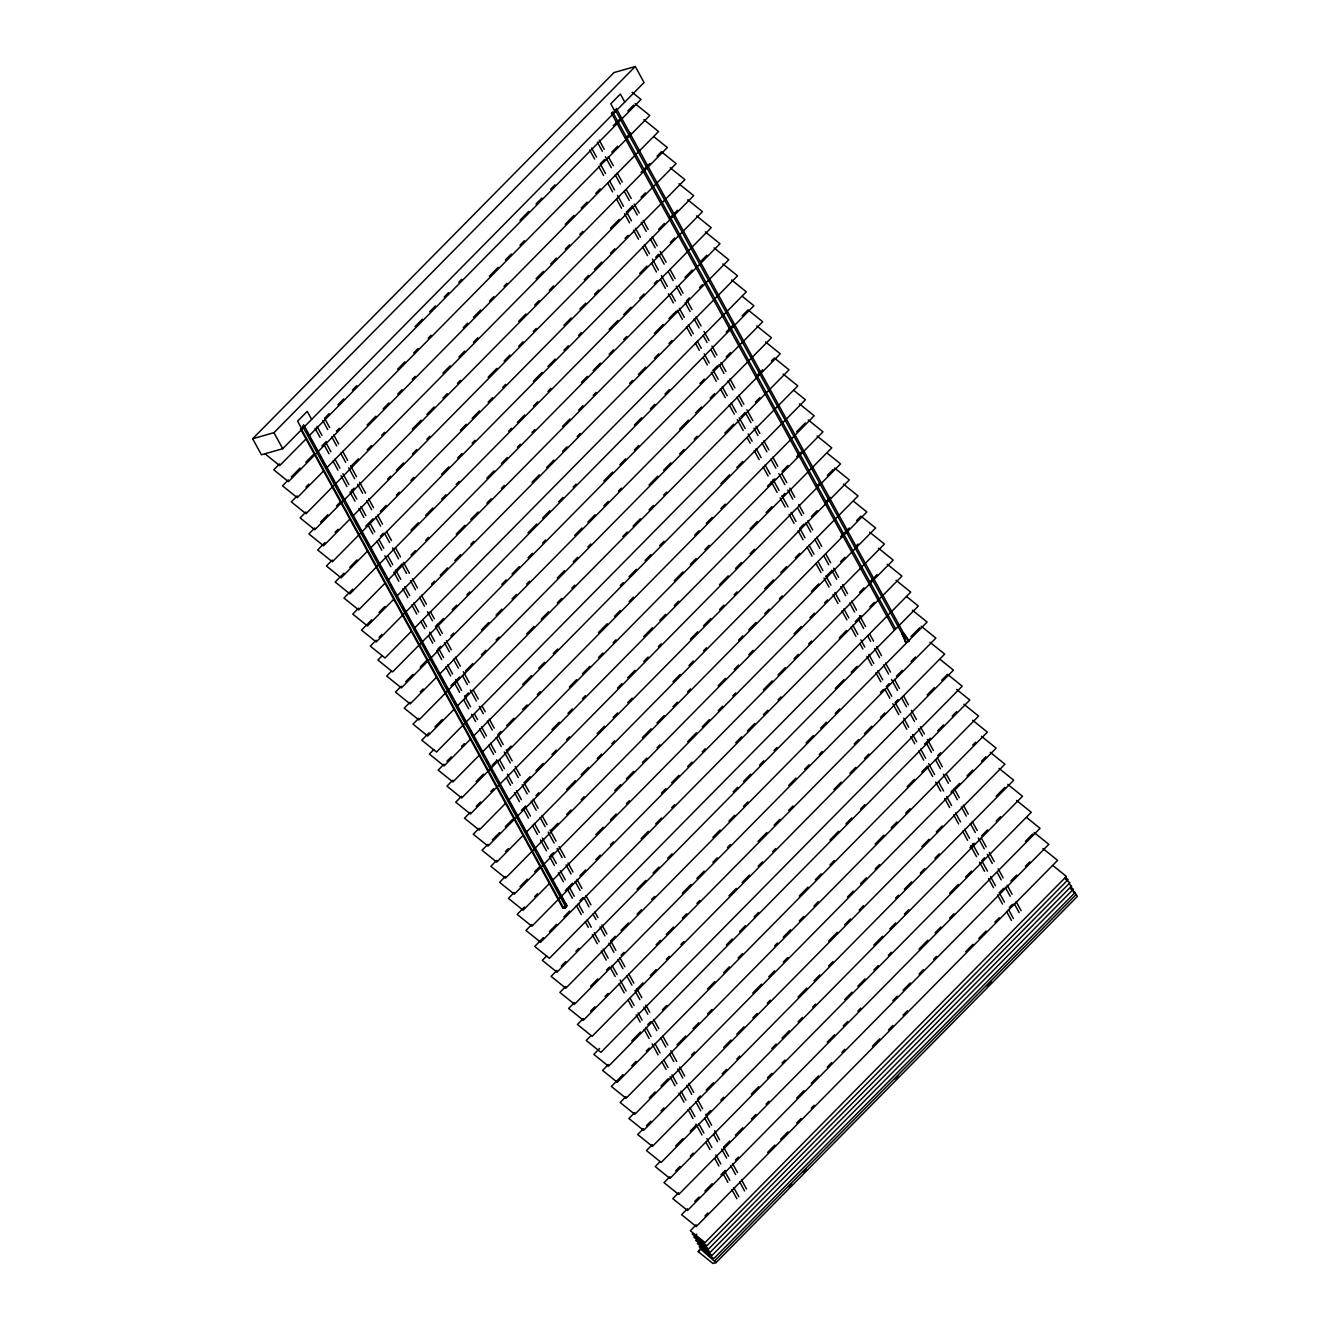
<?xml version="1.0" encoding="UTF-8"?>
<svg xmlns="http://www.w3.org/2000/svg" width="1330" height="1330" viewBox="0 0 1330 1330"><rect width="100%" height="100%" fill="white"/><g stroke="black" fill="none" stroke-linecap="round" stroke-linejoin="round"><path stroke-width="1.5" d="M300.347 428.676L562.657 907.808L565.35 907.758L566.946 905.713L303.639 424.769M698.25 1251.646L700.228 1248.754L716.022 1262.619L712.947 1263.5L698.25 1251.646L701.159 1248.687M563.272 907.193L562.657 907.808L565.35 907.758L566.946 905.713L562.025 898.249M252.65 438.75L613.978 72.585L635.274 66.5L644.053 82.526L282.725 448.709L261.428 454.777L252.65 438.75L273.947 432.666L635.274 66.5M279.583 463.904L273.764 469.806L288.46 481.66L649.771 115.494L635.075 103.624M324.753 418.119L329.125 413.697M337.87 404.835L343.689 398.934M352.433 390.072L356.806 385.634M415.076 326.582L422.375 319.2M429.656 311.819L435.475 305.917M444.22 297.056L448.592 292.617M458.784 282.293L461.71 279.333M519.98 220.281L528.725 211.42M536.007 204.039L541.842 198.12M550.57 189.276L554.942 184.837M613.23 125.785L620.512 118.403M627.793 111.022L633.629 105.103M305.9 439.05L279.682 465.633L264.986 453.763M308.826 436.09L640.994 99.451L632.182 92.335M288.361 479.931L282.542 485.832L297.238 497.686L323.456 471.119M291.287 476.971L300.015 468.11M305.85 462.208L313.132 454.827M321.877 445.966L326.249 441.543M336.44 431.203L339.366 428.243M397.637 369.191L404.919 361.81M413.663 352.949L418.036 348.526M428.227 338.186L431.136 335.226M489.423 276.175L498.168 267.313M505.45 259.932L511.269 254.03M520.013 245.169L524.386 240.73M600.146 163.956L604.518 159.534M611.8 152.152L617.635 146.233M626.38 137.389L630.736 132.95M297.139 495.957L291.32 501.859L306.016 513.729L667.327 147.547L654.094 136.874M305.883 487.096L308.793 484.153M367.08 425.085L375.808 416.224M383.107 408.842L388.925 402.94M397.67 394.079L402.042 389.657M412.234 379.316L415.16 376.357M463.239 327.646L467.595 323.207M473.43 317.305L480.712 309.923M489.457 301.062L493.829 296.64M504.02 286.299L506.946 283.34M565.217 224.288L573.962 215.427M581.243 208.045L587.079 202.143M595.807 193.282L600.179 188.843M326.382 468.16L658.55 131.52L643.853 119.667M305.917 511.983L300.098 517.902L314.794 529.756L676.106 163.59L661.409 151.72L657.037 156.159M351.087 466.215L358.369 458.833M367.113 449.972L371.486 445.55M381.677 435.209L384.586 432.267M442.873 373.198L450.155 365.817M458.9 356.955L464.719 351.053M473.463 342.192L477.836 337.77M536.106 278.702L543.405 271.32M550.687 263.938L556.505 258.037M565.25 249.175L569.622 244.753M579.813 234.413L582.74 231.453M641.01 172.401L649.755 163.54M314.695 528.027L308.876 533.929L323.572 545.782L349.79 519.215M320.53 522.108L327.812 514.727M336.557 505.882L340.929 501.443M351.12 491.102L354.029 488.16M412.317 429.091L421.045 420.23M426.88 414.328L434.162 406.947M442.907 398.086L447.279 393.663M457.47 383.323L460.396 380.38M518.667 321.311L525.949 313.93M534.693 305.069L539.066 300.647M549.257 290.306L553.629 285.884M610.453 228.294L619.198 219.433M626.48 212.052L632.299 206.15M641.043 197.289L645.416 192.85M324.936 542.574L317.654 549.955L332.35 561.809L693.662 195.643L678.965 183.789M335.127 532.249L338.036 529.29M387.579 479.083L390.488 476.14M396.323 470.221L403.605 462.84M412.35 453.995L416.722 449.557M426.913 439.216L429.823 436.273M488.11 377.205L496.855 368.344M504.137 360.962L509.955 355.06M518.7 346.199L523.072 341.777M533.264 331.436L536.189 328.493M584.269 279.766L588.641 275.327M594.46 269.425L601.742 262.043M610.487 253.182L614.859 248.76M625.05 238.419L627.976 235.46M352.699 516.256L684.884 179.617L670.187 167.763M332.251 560.08L326.415 565.998L341.128 577.852L367.346 551.268M365.767 526.131L373.048 518.75M380.33 511.368L386.149 505.45M396.357 495.126L399.266 492.167M410.92 480.363L413.846 477.404M460.463 430.155L466.281 424.253M472.117 418.335L479.399 410.953M488.143 402.092L492.516 397.67M502.707 387.329L505.633 384.387M563.903 325.318L571.185 317.937M579.93 309.075L585.749 303.174M594.493 294.312L598.866 289.89M658.599 229.359L664.435 223.44M670.254 217.538L677.535 210.157M343.938 573.163L335.193 582.025L349.906 593.878L711.218 227.713L696.521 215.859M349.773 567.262L357.055 559.88M380.363 536.256L383.273 533.297M441.56 474.245L448.842 466.863M457.587 458.002L461.959 453.563M472.15 443.239L475.059 440.28M533.347 381.228L542.091 372.367M547.91 366.448L555.192 359.067M563.937 350.206L568.309 345.783M578.5 335.443L581.426 332.5M639.697 273.431L646.979 266.05M655.723 257.189L658.633 254.246M670.287 242.426L674.659 238.004M370.255 548.326L702.439 211.669L687.743 199.816M352.716 589.19L343.971 598.051L358.668 609.905L384.902 583.338M411.003 530.138L418.285 522.757M425.567 515.375L432.849 507.994M441.593 499.132L445.966 494.694M456.157 484.369L459.066 481.41M508.609 431.203L511.518 428.26M517.353 422.358L524.635 414.977M533.38 406.115L537.752 401.677M547.943 391.353L550.853 388.393M609.14 329.325L617.885 320.48M623.704 314.562L630.985 307.18M639.73 298.319L644.102 293.897M654.31 283.556L657.22 280.613M358.585 608.176L352.749 614.094L367.446 625.948L393.68 599.365M395.01 571.268L402.292 563.887M411.037 555.026L415.409 550.603M425.6 540.263L428.509 537.303M486.797 478.251L494.078 470.87M501.36 463.488L507.195 457.57M517.387 447.246L520.296 444.287M531.95 432.483L534.876 429.524M581.493 382.275L587.311 376.373M593.147 370.472L600.429 363.09M609.173 354.229L613.546 349.79M623.737 339.466L626.663 336.507M684.933 277.438L692.215 270.057M700.96 261.212L706.779 255.294M387.811 580.379L719.995 243.739L705.299 231.886M371.735 619.78L361.527 630.121L376.224 641.974L737.552 275.809L722.855 263.955M379.017 612.399L384.836 606.497M456.223 534.145L464.968 525.284M470.803 519.382L478.085 512M486.83 503.139L491.202 498.717M501.393 488.376L504.303 485.417M562.59 426.365L569.872 418.983M578.617 410.122L582.989 405.683M593.18 395.359L596.089 392.4M654.377 333.348L663.121 324.487M668.94 318.585L676.222 311.187M686.43 300.863L689.339 297.903M699.53 287.563L702.456 284.62M396.589 596.405L728.774 259.766L714.077 247.912M376.141 640.245L370.305 646.147L385.002 658.001L411.236 631.434M379.05 637.286L381.959 634.344M431.502 584.136L434.411 581.177M440.247 575.275L447.528 567.893M454.81 560.512L460.645 554.61M470.837 544.269L473.746 541.31M532.033 482.258L539.315 474.877M546.597 467.495L553.879 460.113M562.623 451.252L566.996 446.83M577.187 436.489L580.113 433.53M629.639 383.339L632.548 380.38M638.383 374.478L645.665 367.097M654.41 358.236L658.782 353.797M668.973 343.473L671.899 340.513M382.275 655.607L377.903 660.029L392.616 671.883L753.927 305.717L742.173 296.241M414.145 628.475L746.33 291.835L731.633 279.982M391.053 671.633L386.681 676.072L401.377 687.926L762.705 321.744L748.009 309.89L742.173 315.792M436.223 625.865L443.505 618.483M452.25 609.622L456.622 605.2M466.813 594.859L469.723 591.9M528.01 532.848L536.755 523.987M542.574 518.085L549.855 510.703M558.6 501.842L562.972 497.403M573.18 487.079L576.09 484.12M634.36 425.068L641.642 417.67M650.387 408.825L654.759 404.387M664.967 394.062L669.323 389.624M726.147 332.035L733.429 324.653M401.294 686.197L395.459 692.099L410.155 703.952L436.39 677.369M405.667 681.758L412.948 674.376M420.23 666.995L427.512 659.614M437.72 649.273L440.629 646.33M450.82 635.989L453.746 633.03M501.826 584.319L506.181 579.88M512.017 573.978L519.299 566.597M528.043 557.736L532.416 553.313M542.607 542.973L545.533 540.013M603.803 480.961L612.548 472.1M619.83 464.719L625.665 458.817M634.393 449.956L638.766 445.517M699.962 383.506L704.335 379.083M713.08 370.222L717.452 365.783M726.18 356.939L730.552 352.5M410.072 702.223L404.237 708.125L418.933 719.979L780.261 353.813L765.565 341.96M420.263 691.883L423.173 688.94M481.46 629.871L488.742 622.49M496.024 615.108L501.859 609.207M512.05 598.866L516.422 594.444M526.63 584.103L529.539 581.144M574.693 535.375L581.991 527.993M587.81 522.092L595.092 514.71M603.837 505.849L608.209 501.427M618.4 491.086L621.326 488.127M679.597 429.075L688.342 420.214M695.623 412.832L701.459 406.93M710.187 398.069L714.559 393.63M439.299 674.426L771.483 337.787L756.787 325.933M418.85 718.25L413.015 724.152L427.711 736.022L453.946 709.439M450.903 685.765L459.631 676.904M465.467 671.002L472.749 663.62M481.493 654.759L485.866 650.337M496.057 639.996L498.983 637.053M557.253 577.985L564.535 570.603M573.28 561.742L577.652 557.32M587.843 546.979L590.769 544.02M649.04 484.968L657.785 476.107M663.604 470.205L670.885 462.823M679.63 453.962L684.002 449.523M694.21 439.199L697.12 436.24M756.853 375.708L762.672 369.807M771.417 360.945L774.343 357.986L789.039 369.84L456.855 706.479M429.075 732.813L421.793 740.195L436.489 752.049L797.817 385.883L783.104 374.013M434.91 726.895L442.192 719.513M465.5 695.889L468.409 692.947M526.697 633.878L533.978 626.496M541.26 619.115L548.542 611.734M557.287 602.872L561.659 598.45M571.85 588.109L574.776 585.167M622.856 536.439L627.228 532M633.047 526.098L640.329 518.717M649.073 509.856L653.446 505.433M663.637 495.093L666.563 492.133M724.833 433.081L733.578 424.22M740.86 416.839L745.232 412.416M755.423 402.076L759.796 397.637M433.763 749.638L429.39 754.077L444.087 765.93L470.321 739.347M444.004 764.201L438.169 770.103L452.865 781.957L479.099 755.39M446.913 761.242L451.286 756.82M461.477 746.479L464.403 743.537M522.673 684.468L531.418 675.607M538.7 668.225L544.535 662.323M553.263 653.462L557.636 649.04M620.295 585.549L623.205 582.59M629.024 576.688L636.322 569.307M645.05 560.445L650.885 554.543M659.63 545.682L664.002 541.244M720.81 483.671L729.555 474.81M736.837 467.429L742.672 461.527M473.231 736.404L805.415 399.765L793.661 390.272M452.782 780.228L446.946 786.13L461.643 798L822.971 431.818L808.274 419.964M497.935 734.459L500.861 731.5M506.68 725.598L513.962 718.217M522.707 709.356L527.079 704.933M537.287 694.593L540.196 691.65M598.467 632.581L607.212 623.72M614.493 616.339L620.329 610.437M629.073 601.576L633.429 597.153M694.626 535.125L698.998 530.703M706.28 523.322L712.115 517.42M720.843 508.559L725.216 504.12M796.604 431.785L805.348 422.923M482.009 752.431L814.193 415.791L799.496 403.938M461.56 796.271L455.725 802.173L470.421 814.027L831.749 447.861L817.052 435.991M476.123 781.491L483.405 774.11M492.15 765.249L496.522 760.827M506.713 750.486L511.086 746.063M569.373 686.995L576.655 679.613M582.474 673.712L589.772 666.33M598.5 657.469L602.872 653.047M613.08 642.706L615.99 639.763M674.26 580.695L683.005 571.833M690.287 564.452L696.122 558.55M704.867 549.689L709.239 545.267M767.51 486.198L774.792 478.817M782.073 471.435L787.909 465.533M796.653 456.672L801.026 452.233M470.338 812.298L464.502 818.199L479.199 830.053L505.433 803.486M476.157 806.396L480.529 801.957M490.72 791.616L493.646 788.673M551.917 729.605L559.199 722.223M567.943 713.362L572.316 708.94M582.507 698.599L585.433 695.657M643.703 636.588L652.448 627.727M659.73 620.345L665.565 614.443M674.293 605.582L678.666 601.16M750.054 528.808L757.352 521.427M766.08 512.565L771.915 506.663M782.106 496.323L785.033 493.38M479.116 828.324L473.281 834.226L487.977 846.096L849.305 479.914L834.592 468.06M524.269 782.555L530.105 776.654M535.924 770.735L543.205 763.354M551.95 754.509L556.322 750.07M566.53 739.729L569.439 736.787M617.519 688.059L621.891 683.637M627.71 677.718L634.992 670.337M643.737 661.476L648.109 657.053M658.317 646.713L661.226 643.77M719.497 584.701L728.242 575.84M735.523 568.459L741.359 562.557M750.103 553.696L754.459 549.273M817.119 485.783L820.028 482.823M827.31 475.442L833.145 469.54M508.343 800.527L840.527 463.887L827.293 453.214M487.877 844.351L482.058 850.269L496.755 862.123L522.989 835.539M492.25 839.928L499.548 832.547M505.367 826.645L512.649 819.263M521.393 810.402L525.766 805.963M535.957 795.639L538.883 792.68M597.153 733.628L604.435 726.246M613.18 717.385L617.552 712.947M627.743 702.622L632.116 698.183M690.403 639.132L697.685 631.75M703.504 625.832L710.802 618.45M719.53 609.589L723.902 605.167M734.11 594.826L737.019 591.883M799.663 528.392L804.035 523.954M811.317 516.572L817.152 510.67M825.897 501.809L830.269 497.387M496.655 860.394L490.837 866.296L505.533 878.149L866.844 511.983L853.627 501.31M505.4 851.533L508.326 848.573M566.597 789.521L575.341 780.66M581.16 774.758L588.442 767.377M597.187 758.516L601.559 754.077M611.767 743.753L614.676 740.793M672.947 681.741L680.229 674.343M688.973 665.499L693.346 661.06M703.553 650.719L706.463 647.777M764.733 588.708L773.478 579.863M780.76 572.465L786.595 566.563M795.34 557.702L799.696 553.28M525.899 832.597L858.066 495.957L843.37 484.087M505.433 876.42L499.615 882.322L514.311 894.176L875.622 528.01L860.926 516.156L856.553 520.579M550.603 830.652L557.885 823.27M566.63 814.409L571.002 809.987M581.193 799.646L584.119 796.687M642.39 737.635L651.135 728.774M656.954 722.872L664.252 715.49M672.98 706.629L677.352 702.19M687.56 691.866L690.47 688.907M738.549 640.179L742.921 635.757M748.74 629.855L756.038 622.457M764.767 613.612L769.139 609.173M779.347 598.832L782.256 595.89M840.527 536.821L849.272 527.977M514.211 892.447L508.393 898.365L523.089 910.219L549.307 883.635M520.047 886.545L527.328 879.163M534.61 871.782L540.446 865.88M550.637 855.539L553.546 852.58M614.743 790.569L620.578 784.667M626.397 778.765L633.679 771.383M642.423 762.522L646.796 758.1M657.003 747.759L659.913 744.8M718.183 685.748L725.465 678.367M734.21 669.505L738.582 665.067M748.773 654.742L753.146 650.304M811.433 591.251L818.715 583.87M825.996 576.489L831.832 570.57M840.56 561.726L844.932 557.287M855.14 546.946L858.05 544.003M524.452 907.01L517.17 914.392L531.867 926.245L893.178 560.08L878.482 548.226M534.643 896.669L537.569 893.727M595.84 834.658L603.122 827.277M610.404 819.895L616.239 813.993M626.43 803.653L629.356 800.693M687.627 741.641L696.371 732.78M702.19 726.878L709.472 719.497M718.217 710.636L722.589 706.197M732.797 695.873L735.706 692.913M793.977 633.861L801.259 626.48M810.003 617.619L814.376 613.18M824.583 602.856L827.493 599.896M552.233 880.693L884.4 544.037L869.704 532.183M531.767 924.516L525.949 930.418L540.645 942.272L901.956 576.106L887.26 564.252M565.283 890.551L572.565 883.17M579.847 875.788L585.682 869.887M595.873 859.546L600.246 855.124M610.437 844.783L613.363 841.84M661.442 793.112L665.815 788.673M671.633 782.771L678.915 775.39M687.66 766.529L692.032 762.107M702.223 751.766L705.149 748.807M763.42 689.755L772.165 680.894M777.984 674.992L785.282 667.61M794.01 658.749L798.382 654.31M808.59 643.986L811.5 641.027M859.579 592.299L863.951 587.877M869.77 581.975L877.068 574.593M543.455 937.6L534.726 946.461L549.423 958.315L910.734 592.133L896.038 580.279M549.29 931.682L556.572 924.3M563.854 916.919L569.689 911.017M579.88 900.676L582.806 897.733M641.077 838.665L648.358 831.283M655.64 823.902L661.476 818M671.667 807.659L674.593 804.717M735.773 742.705L741.608 736.787M747.427 730.885L754.708 723.503M763.453 714.642L767.826 710.22M778.033 699.879L780.943 696.92M839.213 637.868L846.495 630.487M855.24 621.625L861.075 615.724M869.82 606.862L874.176 602.424M546.697 955.904L542.324 960.343L557.021 972.197L918.332 606.031L906.578 596.538M556.921 970.468L551.102 976.37L565.799 988.223L927.11 622.058L912.413 610.204M561.293 966.029L565.666 961.607M575.873 951.266L578.783 948.323M637.053 889.255L645.798 880.393M653.08 873.012L658.915 867.11M667.66 858.249L672.016 853.827M733.212 791.799L737.585 787.377M743.42 781.475L750.702 774.093M759.447 765.232L763.802 760.793M774.01 750.469L776.92 747.51M835.207 688.458L843.935 679.597M851.217 672.215L857.052 666.297M615.058 109.575L902.305 634.227L909.072 641.126L908.49 640.412L905.514 642.141L903.502 633.014L909.072 641.126L906.096 642.856L902.305 634.227L903.502 633.014L616.272 108.345M565.699 986.494L559.88 992.396L574.577 1004.25L935.888 638.084L921.191 626.231M610.869 940.726L615.241 936.287M621.06 930.385L628.359 923.003M637.087 914.142L641.459 909.72M651.667 899.379L654.576 896.42M712.847 837.368L720.129 829.987M728.873 821.125L734.709 815.224M743.453 806.362L747.826 801.94M806.096 742.871L813.378 735.49M820.66 728.109L826.495 722.207M835.24 713.346L839.612 708.907M911 636.571L919.728 627.71M574.477 1002.521L568.658 1008.439L583.355 1020.293L944.666 654.111L929.969 642.257M590.503 986.278L597.785 978.897M606.53 970.036L609.439 967.093M621.093 955.273L624.019 952.33M682.29 893.261L691.035 884.4M696.854 878.498L704.152 871.117M712.88 862.256L717.252 857.833M727.46 847.493L730.37 844.533M788.64 785.481L795.938 778.1M804.667 769.239L809.039 764.817M819.247 754.476L822.156 751.517M880.427 692.465L883.353 689.505M886.262 686.563L889.172 683.603M896.453 676.222L902.289 670.32M911.033 661.459L915.406 657.02M583.255 1018.564L577.436 1024.466L592.133 1036.319L953.444 670.154L940.21 659.481M590.537 1011.182L594.909 1006.743M605.117 996.403L608.026 993.46M656.106 944.732L660.478 940.31M666.297 934.391L673.579 927.01M682.323 918.149L686.696 913.727M696.903 903.386L699.813 900.443M758.083 841.375L766.828 832.514M774.11 825.132L779.945 819.23M788.69 810.369L793.046 805.947M854.242 743.936L858.615 739.497M864.45 733.595L871.732 726.213M880.477 717.352L884.832 712.93M895.04 702.589L897.95 699.63M590.57 1036.07L586.214 1040.492L600.911 1052.346L962.222 686.18L947.525 674.327L941.69 680.229M635.74 990.301L643.022 982.92M650.304 975.522L656.139 969.62M666.33 959.296L669.256 956.337M680.91 944.516L683.82 941.574M728.99 895.805L736.271 888.423M742.09 882.505L749.389 875.123M758.117 866.262L762.489 861.84M772.697 851.499L775.606 848.557M833.877 789.488L841.175 782.106M849.903 773.245L855.739 767.344M864.483 758.482L868.856 754.06M927.126 694.992L934.408 687.61M599.631 1048.472L593.812 1054.374L608.508 1066.228L969.819 700.062L956.602 689.389M608.409 1064.499L602.59 1070.417L617.286 1082.271L978.597 716.089L963.901 704.235M631.717 1040.875L640.462 1032.014M647.743 1024.632L650.669 1021.689M662.323 1009.869L666.696 1005.447M726.429 944.915L732.248 938.997M739.53 931.615L745.365 925.713M754.11 916.852L758.482 912.43M829.87 840.078L838.598 831.217M845.897 823.835L851.715 817.933M860.46 809.072L864.833 804.633M924.566 744.102L930.385 738.2M937.683 730.818L943.502 724.917M952.247 716.055L956.619 711.617M623.022 1074.623L611.368 1086.444L626.064 1098.297L987.375 732.132L972.679 720.278M631.75 1065.779L636.122 1061.34M646.33 1050.999L649.24 1048.057M707.51 988.988L714.808 981.607M723.537 972.745L729.372 966.843M738.117 957.982L742.489 953.56M799.297 895.971L808.042 887.11M815.323 879.728L821.159 873.827M829.903 864.966L834.276 860.543M907.11 786.712L914.408 779.33M921.69 771.949L927.509 766.047M937.716 755.706L940.626 752.747M625.965 1096.568L620.146 1102.47L634.842 1114.324L996.153 748.158L981.457 736.305M676.953 1044.898L685.698 1036.037M692.98 1028.655L698.815 1022.737M707.56 1013.876L711.932 1009.453M774.575 945.963L777.485 943.02M783.32 937.101L790.602 929.72M799.347 920.859L803.719 916.437M813.91 906.096L818.283 901.674M875.107 844.085L883.835 835.223M891.133 827.842L896.952 821.94M905.697 813.079L910.069 808.657M972.712 745.166L975.622 742.207M634.743 1112.595L628.907 1118.513L643.62 1130.367L1004.931 764.185L990.235 752.331M649.306 1097.832L655.141 1091.93M660.96 1086.028L668.259 1078.647M691.567 1055.023L694.476 1052.063M752.747 993.011L761.492 984.15M768.773 976.769L774.609 970.85M783.353 961.989L787.726 957.567M847.459 897.035L853.278 891.133M860.56 883.735L866.395 877.833M875.14 868.972L879.512 864.55M950.9 792.198L959.645 783.337M966.927 775.955L972.745 770.053M981.49 761.192L985.863 756.77M643.52 1128.638L637.685 1134.54L652.398 1146.393L1013.709 780.228L999.013 768.374M646.43 1125.679L650.802 1121.257M661.01 1110.916L663.919 1107.957M723.653 1047.425L730.935 1040.043M736.77 1034.141L744.052 1026.76M752.797 1017.899L757.152 1013.46M767.36 1003.136L770.269 1000.177M828.557 941.108L837.285 932.264M844.583 924.882L850.402 918.964M859.147 910.102L863.519 905.68M921.79 846.628L929.072 839.23M936.37 831.849L942.189 825.947M652.299 1144.665L646.463 1150.566L661.176 1162.42L1022.487 796.254L1007.791 784.401M697.469 1098.896L700.378 1095.937M706.197 1090.035L713.495 1082.653M722.223 1073.792L726.596 1069.353M736.803 1059.029L739.713 1056.07M797.983 997.018L806.728 988.157M814.01 980.775L819.845 974.873M828.59 966.012L832.962 961.573M895.605 898.083L898.515 895.14M904.35 889.221L911.632 881.84M920.377 872.995L924.749 868.557M934.94 858.216L939.312 853.793M996.137 796.205L1004.865 787.343M659.614 1162.171L655.241 1166.593L669.938 1178.463L1031.265 812.281L1016.569 800.427M675.64 1145.928L682.922 1138.547M690.22 1131.165L696.039 1125.263M706.247 1114.922L710.602 1110.5M720.81 1100.159L723.72 1097.2M771.799 1048.472L776.171 1044.05M782.007 1038.148L789.288 1030.767M798.033 1021.905L802.389 1017.467M812.597 1007.142L815.506 1004.183M873.793 945.131L882.522 936.27M889.803 928.889L895.639 922.97M904.383 914.126L908.756 909.687M969.936 847.676L974.308 843.253M981.59 835.872L987.425 829.953M996.17 821.092L1000.542 816.67M669.855 1176.717L664.019 1182.636L678.716 1194.49L1040.043 828.324L1026.81 817.651M675.673 1170.816L680.046 1166.393M690.253 1156.053L693.163 1153.093M751.433 1094.041L758.732 1086.66M767.46 1077.799L771.832 1073.377M782.04 1063.036L784.949 1060.077M844.683 999.545L851.965 992.163M857.8 986.262L865.082 978.88M873.827 970.019L878.199 965.58M888.39 955.256L891.3 952.297M949.587 893.245L958.315 884.384M965.613 877.002L971.432 871.084M981.64 860.759L984.549 857.8M678.633 1192.761L672.797 1198.663L687.494 1210.516L1048.821 844.351L1034.125 832.497M723.786 1146.992L729.621 1141.074M735.44 1135.172L742.739 1127.79M751.467 1118.929L755.839 1114.507M766.047 1104.166L768.956 1101.207M827.227 1042.155L834.525 1034.773M843.253 1025.912L847.626 1021.49M857.833 1011.149L860.743 1008.19M919.013 949.138L927.758 940.277M935.04 932.895L940.875 926.993M949.62 918.132L953.992 913.693M1025.38 841.358L1032.662 833.976M687.411 1208.787L681.575 1214.689L696.272 1226.559L1057.599 860.377L1042.903 848.523M694.692 1201.406L699.065 1196.983M704.883 1191.065L712.165 1183.683M720.91 1174.822L725.282 1170.4M735.49 1160.059L738.399 1157.117M796.67 1098.048L803.952 1090.667M811.25 1083.285L818.532 1075.903M827.277 1067.042L831.649 1062.62M841.84 1052.279L844.75 1049.32M892.829 1000.609L897.201 996.17M903.037 990.268L910.318 982.887M919.063 974.026L923.419 969.603M933.627 959.263L936.536 956.303M999.179 892.812L1003.552 888.39M1010.85 881.009L1016.669 875.107M1025.413 866.246L1029.786 861.807M696.188 1224.814L690.353 1230.732L705.05 1242.586L1066.377 876.42L1053.144 865.747M704.917 1215.969L707.843 1213.01M767.576 1152.478L774.858 1145.097M780.677 1139.178L787.975 1131.797M796.703 1122.936L801.076 1118.513M811.283 1108.173L814.193 1105.23M872.463 1046.161L879.762 1038.78M888.49 1029.919L892.862 1025.497M903.07 1015.156L907.442 1010.734M965.713 951.665L972.995 944.283M978.83 938.382L986.112 931M994.857 922.139L999.229 917.717M1009.42 907.376L1012.329 904.417M696.787 1234.19L693.861 1237.133L708.558 1249.003L1069.885 882.821L1065.48 879.263M714.925 1260.624L1076.253 894.442L1073.31 892.081M788.707 1186.726L791.633 1183.766M803.287 1171.963L806.196 1169.004M895.073 1078.946L897.983 1075.987M986.86 985.912L991.232 981.49M716.022 1262.619L1077.35 896.453L1076.253 894.442M611.584 112.834L615.142 111.82L610.753 103.806L620.379 94.048L624.768 102.061M563.87 906.595L565.35 907.758M1065.18 877.251L1068.123 879.612L706.812 1245.794L692.115 1233.941M1068.705 883.652L1071.631 886.029L710.32 1252.195L695.623 1240.341M1070.451 886.861L1073.393 889.238L712.082 1255.404L697.369 1243.55M1070.733 888.889L1075.155 892.447L713.828 1258.612L699.131 1246.759M903.502 633.014L908.49 640.412M612.648 112.003L895.506 628.658L894.309 629.871L611.451 113.233M599.281 140.215L604.269 149.326M608.259 156.608L613.246 165.718M617.236 173L622.224 182.11M626.214 189.392L631.201 198.503M634.194 203.972L639.181 213.066M643.171 220.364L648.159 229.475M652.132 236.757L657.12 245.867M660.112 251.32L666.097 262.259M670.087 269.541L675.075 278.652M679.065 285.933L683.055 293.215M687.045 300.497L692.032 309.607M696.022 316.889L701.01 326M704.002 331.469L708.973 340.58M711.966 346.033L716.953 355.143M720.943 362.425L725.931 371.536M729.921 378.834L734.908 387.928M738.898 395.226L743.886 404.32M746.878 409.79L752.863 420.712M755.856 426.182L759.846 433.464M763.836 440.762L768.807 449.856M772.797 457.154L777.784 466.248M781.774 473.546L786.762 482.64M789.754 488.11L794.742 497.221M798.731 504.502L803.719 513.613M807.709 520.894L812.697 530.005M816.687 537.287L821.674 546.397M825.647 553.679L830.635 562.789M833.627 568.259L838.615 577.37M842.605 584.651L847.592 593.762M851.582 601.044L856.57 610.154M859.562 615.607L865.547 626.546M869.537 633.828L873.527 641.11M876.52 646.58L881.507 655.69M885.481 662.972L890.468 672.082M894.458 679.364L899.446 688.475M903.436 695.756L908.423 704.867M911.416 710.336L916.403 719.43M920.393 726.729L924.383 734.01M927.376 739.48L933.361 750.403M937.351 757.684L942.322 766.795M946.312 774.077L950.302 781.358M954.292 788.657L959.279 797.767M963.269 805.049L968.257 814.16M972.247 821.441L977.234 830.552M981.224 837.833L986.212 846.944M989.204 852.397L994.192 861.508M998.165 868.789L1003.153 877.9M1007.142 885.182L1012.13 894.292M1016.12 901.574L1021.108 910.684M597.353 142.177L602.34 151.271M605.333 156.74L611.318 167.663M615.308 174.962L620.295 184.055M624.285 191.354L629.273 200.448M632.265 205.917L637.253 215.028M641.243 222.31L646.23 231.42M650.22 238.702L655.191 247.812M659.181 255.094L664.169 264.204M668.159 271.486L673.146 280.597M676.139 286.066L681.126 295.177M685.116 302.459L690.104 311.569M694.094 318.851L699.081 327.961M703.071 335.243L707.061 342.525M711.035 349.807L715.025 357.105M719.015 364.387L724.002 373.497M727.992 380.779L732.98 389.89M736.97 397.171L741.957 406.282M745.947 413.564L750.935 422.674M753.927 428.144L757.917 435.425M761.907 442.707L766.895 451.818M770.868 459.099L775.856 468.21M778.848 473.68L784.833 484.602M787.826 490.072L792.813 499.166M797.801 508.276L801.79 515.558M805.781 522.856L810.768 531.967M814.758 539.249L819.745 548.359M823.736 555.641L828.706 564.751M831.699 570.204L836.686 579.315M840.676 586.596L845.664 595.707M849.654 602.989L854.641 612.099M858.631 619.381L863.619 628.492M867.609 635.79L870.601 641.243M874.591 648.525L879.579 657.635M883.569 664.917L888.54 674.027M891.532 679.497L897.517 690.42M901.507 697.718L906.495 706.812M910.485 714.11L914.475 721.392M918.465 728.674L922.455 735.956M926.445 743.254L931.432 752.348M935.422 759.646L940.41 768.74M943.386 774.21L948.373 783.32M952.363 790.602L957.351 799.712M961.341 806.994L966.328 816.105M970.318 823.386L975.306 832.497M978.298 837.967L984.283 848.889M987.276 854.359L992.263 863.469M997.251 872.563L1001.224 879.862M1005.214 887.143L1010.202 896.254M1014.192 903.536L1019.179 912.646M591.584 148.029L596.572 157.139M600.562 164.421L605.532 173.532M609.522 180.814L614.51 189.924M617.502 195.377L623.487 206.316M626.48 211.786L631.467 220.88M635.457 228.178L640.445 237.272M644.435 244.57L649.422 253.664M652.415 259.134L658.4 270.057M661.392 275.526L667.361 286.465M671.351 293.747L675.341 301.029M679.331 308.311L684.318 317.421M688.308 324.703L693.296 333.813M697.286 341.095L701.276 348.394M704.268 353.847L709.256 362.957M713.246 370.239L718.233 379.349M722.207 386.631L727.194 395.742M731.184 403.023L736.172 412.134M739.164 417.603L745.149 428.526M748.142 433.996L752.132 441.277M756.122 448.559L761.109 457.67M765.099 464.968L770.087 474.062M773.079 479.531L779.048 490.454M782.04 495.924L788.025 506.846M791.018 512.316L796.005 521.427M799.995 528.708L804.983 537.819M808.973 545.101L813.96 554.211M817.95 561.493L822.938 570.603M825.93 576.073L830.918 585.183M834.908 592.465L839.878 601.576M843.868 608.857L848.856 617.968M852.846 625.25L857.833 634.36M860.826 639.813L864.816 647.112M868.806 654.393L873.793 663.504M877.783 670.786L882.771 679.896M886.761 687.178L891.748 696.288M895.722 703.57L900.709 712.681M903.702 718.134L908.689 727.244M912.679 734.542L916.669 741.824M920.659 749.106L925.647 758.216M928.639 763.669L934.624 774.609M938.614 781.89L943.602 791.001M946.594 796.471L951.582 805.564M955.555 812.863L960.543 821.957M964.533 829.255L969.52 838.349M972.513 843.819L978.498 854.758M982.488 862.039L987.475 871.15M990.468 876.603L995.455 885.714M999.445 892.995L1004.433 902.106M1008.423 909.388L1013.394 918.498M589.656 149.974L594.643 159.085M598.633 166.366L603.62 175.477M607.594 182.759L612.581 191.869M616.571 199.168L621.559 208.261M624.551 213.731L629.539 222.841M633.529 230.123L638.516 239.234M642.506 246.516L647.494 255.626M651.484 262.908L656.471 272.018M660.461 279.3L665.432 288.411M668.425 293.88L673.412 302.974M677.402 310.272L682.39 319.383M686.38 326.665L691.367 335.775M695.357 343.057L699.347 350.339M703.337 357.62L707.327 364.919M711.317 372.201L716.305 381.311M720.295 388.593L725.266 397.703M729.256 404.985L734.243 414.096M737.236 419.549L743.221 430.488M747.211 437.769L750.203 443.239M754.193 450.521L759.181 459.631M763.171 466.913L768.158 476.024M771.151 481.477L777.136 492.416M780.128 497.886L785.099 506.979M789.089 514.278L794.077 523.372M798.067 530.67L803.054 539.764M807.044 547.062L812.032 556.156M816.021 563.455L821.009 572.565M824.001 578.018L828.989 587.129M832.979 594.41L837.967 603.521M841.94 610.803L846.927 619.913M850.917 627.195L855.905 636.305M859.895 643.587L862.887 649.057M866.877 656.338L871.865 665.449M875.855 672.731L880.842 681.841M884.832 689.123L889.82 698.233M892.812 703.703L898.781 714.626M902.771 721.924L906.761 729.206M910.751 736.488L914.741 743.769M918.731 751.051L923.718 760.162M927.708 767.46L932.696 776.554M935.688 782.023L940.676 791.134M944.666 798.416L949.653 807.526M953.643 814.808L958.614 823.918M962.604 831.2L967.592 840.311M970.584 845.78L976.569 856.703M979.562 862.173L984.549 871.283M988.539 878.565L993.527 887.675M997.517 894.957L1002.504 904.067M1006.494 911.349L1011.482 920.46M324.686 418.501L329.674 427.612M333.664 434.893L338.651 444.004M342.641 451.286L347.629 460.396M350.621 465.866L356.59 476.788M359.582 482.258L365.567 493.181M368.56 498.65L373.547 507.761M377.537 515.043L382.525 524.153M386.515 531.435L391.502 540.545M395.492 547.827L400.48 556.938M403.472 562.407L409.457 573.33M412.433 578.799L417.421 587.893M421.411 595.192L426.398 604.286M430.388 611.584L434.378 618.866M437.37 624.335L442.358 633.429M446.348 640.727L451.336 649.838M455.326 657.12L460.313 666.23M463.306 671.683L469.274 682.623M473.264 689.904L478.251 699.015M482.241 706.297L485.234 711.766M489.224 719.048L494.211 728.158M498.201 735.44L503.189 744.551M506.181 750.004L512.166 760.943M515.159 766.396L520.146 775.506M524.136 782.788L529.107 791.899M533.097 799.197L538.085 808.291M542.075 815.589L547.062 824.683M550.055 830.153L556.04 841.075M559.032 846.545L565.017 857.468M568.01 862.937L572.997 872.048M576.987 879.329L581.975 888.44M585.948 895.722L590.936 904.832M594.926 912.114L597.918 917.584M601.908 924.865L606.896 933.976M610.886 941.258L615.873 950.368M619.863 957.65L624.851 966.76M628.841 974.042L633.828 983.153M636.821 988.622L641.808 997.733M645.782 1005.014L649.771 1012.296M653.762 1019.578L658.749 1028.688M662.739 1035.97L667.726 1045.081M670.719 1050.55L676.704 1061.473M679.697 1066.943L684.684 1076.053M688.674 1083.335L693.662 1092.445M697.652 1099.727L702.622 1108.838M705.615 1114.307L711.6 1125.23M714.592 1130.7L719.58 1139.793M723.57 1147.092L728.557 1156.186M732.547 1163.484L737.535 1172.578M741.525 1179.876L746.512 1188.987M322.758 420.463L327.745 429.573M331.735 436.855L336.723 445.966M340.713 453.247L345.7 462.358M348.693 467.811L354.678 478.75M357.654 484.203L362.641 493.314M366.631 500.595L371.619 509.706M375.609 516.988L380.596 526.098M384.586 533.396L389.574 542.49M392.566 547.96L398.551 558.883M401.544 564.352L406.531 573.463M410.521 580.745L415.492 589.855M419.482 597.137L424.47 606.247M427.462 611.717L432.45 620.811M435.442 626.28L440.43 635.391M444.42 642.673L449.407 651.783M453.397 659.065L458.385 668.175M462.375 675.457L467.362 684.568M470.355 690.037L476.323 700.96M479.315 706.43L483.305 713.711M487.295 720.993L492.283 730.104M496.273 737.385L501.26 746.496M504.253 751.965L510.238 762.888M514.228 770.17L518.218 777.468M522.208 784.75L527.195 793.86M531.169 801.142L536.156 810.253M540.146 817.534L545.134 826.645M548.126 832.115L554.111 843.037M557.104 848.507L562.091 857.601M566.081 864.899L571.069 873.993M575.059 881.291L580.046 890.385M584.036 897.684L589.007 906.794M592.997 914.076L595.99 919.529M599.98 926.827L604.967 935.921M608.957 943.219L613.945 952.33M617.935 959.612L622.922 968.722M626.912 976.004L631.9 985.114M634.892 990.567L639.88 999.678M643.87 1006.96L647.843 1014.258M651.833 1021.54L656.821 1030.65M660.811 1037.932L665.798 1047.043M669.788 1054.324L673.778 1061.606M677.768 1068.888L682.756 1077.998M686.745 1085.28L691.733 1094.39M695.723 1101.689L700.711 1110.783M704.684 1118.081L709.671 1127.175M713.661 1134.473L717.651 1141.755M721.641 1149.037L726.629 1158.147M730.619 1165.429L735.606 1174.54M739.596 1181.821L744.584 1190.932M316.972 426.315L321.96 435.425M325.95 442.707L330.937 451.818M334.927 459.099L339.915 468.21M342.907 473.68L348.892 484.602M351.885 490.072L356.872 499.182M360.862 506.464L365.833 515.575M369.823 522.856L374.811 531.967M378.801 539.249L383.788 548.359M387.778 555.641L392.766 564.751M395.758 570.204L400.746 579.315M404.736 586.613L409.723 595.707M413.713 603.005L418.701 612.099M422.691 619.398L426.664 626.679M429.656 632.149L434.644 641.243M438.634 648.541L443.621 657.635M447.612 664.933L452.599 674.027M455.592 679.497L461.577 690.42M464.569 695.889L470.554 706.829M474.544 714.11L477.537 719.563M481.526 726.862L486.497 735.972M490.487 743.254L495.475 752.364M499.465 759.646L504.452 768.757M507.445 774.21L512.432 783.32M516.422 790.602L521.41 799.712M525.4 806.994L530.387 816.105M534.377 823.386L539.365 832.497M542.341 837.967L548.326 848.889M551.318 854.359L556.306 863.469M560.296 870.751L565.283 879.862M569.273 887.143L574.261 896.254M578.251 903.536L583.238 912.646M587.228 919.928L591.218 927.21M594.211 932.679L599.182 941.79M603.172 949.071L608.159 958.182M612.149 965.464L617.137 974.574M620.129 980.044L626.114 990.966M630.104 998.248L634.094 1005.547M638.084 1012.828L642.074 1020.11M646.064 1027.392L651.052 1036.502M655.042 1043.784L660.013 1052.895M664.002 1060.176L667.993 1067.475M671.983 1074.756L676.97 1083.867M680.96 1091.149L685.948 1100.259M689.938 1107.541L694.925 1116.651M698.915 1123.933L703.903 1133.044M706.895 1138.497L711.883 1147.607M715.856 1154.906L720.843 1163.999M724.833 1171.298L729.821 1180.392M733.811 1187.69L738.798 1196.784M311.636 419.416L307.247 411.386L297.604 421.161L301.993 429.174M315.044 428.277L320.031 437.37M324.021 444.669L329.009 453.763M332.999 461.061L337.986 470.172M340.979 475.625L346.964 486.564M349.956 492.017L354.944 501.127M358.934 508.409L363.921 517.52M367.911 524.801L372.882 533.912M376.872 541.194L381.86 550.304M384.852 555.774L390.837 566.696M393.83 572.166L398.817 581.277M402.807 588.558L407.795 597.669M411.785 604.951L416.772 614.061M420.762 621.343L424.752 628.625M428.726 635.923L432.715 643.205M436.706 650.486L441.693 659.597M445.683 666.879L450.671 675.989M454.661 683.271L459.648 692.381M463.638 699.663L468.626 708.774M471.618 714.243L475.608 721.525M479.598 728.807L484.586 737.917M488.559 745.199L493.546 754.31M496.539 759.779L502.524 770.702M506.514 777.984L510.504 785.282M514.494 792.564L519.481 801.674M523.471 808.956L528.459 818.066M532.449 825.348L537.436 834.459M540.429 839.912L546.397 850.851M549.39 856.304L554.377 865.414M558.367 872.696L563.355 881.807M567.345 889.105L572.332 898.199M576.322 905.497L581.31 914.591M585.3 921.889L588.292 927.342M592.282 934.641L597.27 943.735M601.243 951.033L606.231 960.127M610.221 967.425L615.208 976.519M619.198 983.818L624.186 992.912M628.176 1000.21L632.166 1007.492M636.156 1014.773L640.146 1022.055M644.136 1029.353L649.123 1038.464M652.116 1043.917L658.101 1054.856M662.074 1062.138L666.064 1069.42M670.054 1076.702L675.042 1085.812M679.032 1093.094L684.019 1102.204M688.009 1109.486L692.996 1118.597M695.989 1124.066L701.974 1134.989M705.964 1142.271L709.954 1149.569M714.942 1158.679L718.915 1165.961M722.905 1173.243L727.892 1182.353M731.882 1189.635L736.87 1198.746M306.681 431.884L308.676 435.525M310.671 439.166L312.666 442.807M314.661 446.448L320.646 457.387M322.641 461.028L328.626 471.951M330.621 475.608L336.606 486.531M338.601 490.171L344.586 501.111M346.581 504.752L352.566 515.674M354.561 519.315L360.546 530.254M362.541 533.895L368.526 544.835M370.521 548.475L376.506 559.398M378.501 563.039L384.486 573.978M386.481 577.619L388.476 581.26M390.471 584.901L392.466 588.558M394.461 592.199L396.456 595.84M398.451 599.481L400.446 603.122M402.441 606.763L404.436 610.404M406.431 614.061L412.416 624.984M414.411 628.625L420.396 639.564M422.391 643.205L428.36 654.127M430.355 657.785L436.34 668.707M438.335 672.348L444.32 683.288M446.315 686.928L452.3 697.851M454.295 701.492L460.28 712.431M462.275 716.072L468.26 727.011M470.255 730.652L476.24 741.575M478.235 745.216L484.22 756.155M486.215 759.796L488.21 763.437M490.205 767.077L492.2 770.735M494.195 774.376L496.19 778.017M498.185 781.658L500.18 785.299M502.175 788.939L504.17 792.58M506.165 796.238L512.15 807.16M514.145 810.801L520.13 821.74M522.125 825.381L528.11 836.304M530.105 839.962L536.09 850.884M538.085 854.525L544.07 865.464M546.065 869.105L552.05 880.028M554.045 883.669L560.03 894.608M302.425 425.982L565.732 906.927L563.604 907.974L301.278 428.858M273.947 432.666L282.725 448.709M902.305 634.227L906.096 642.856"/></g></svg>
